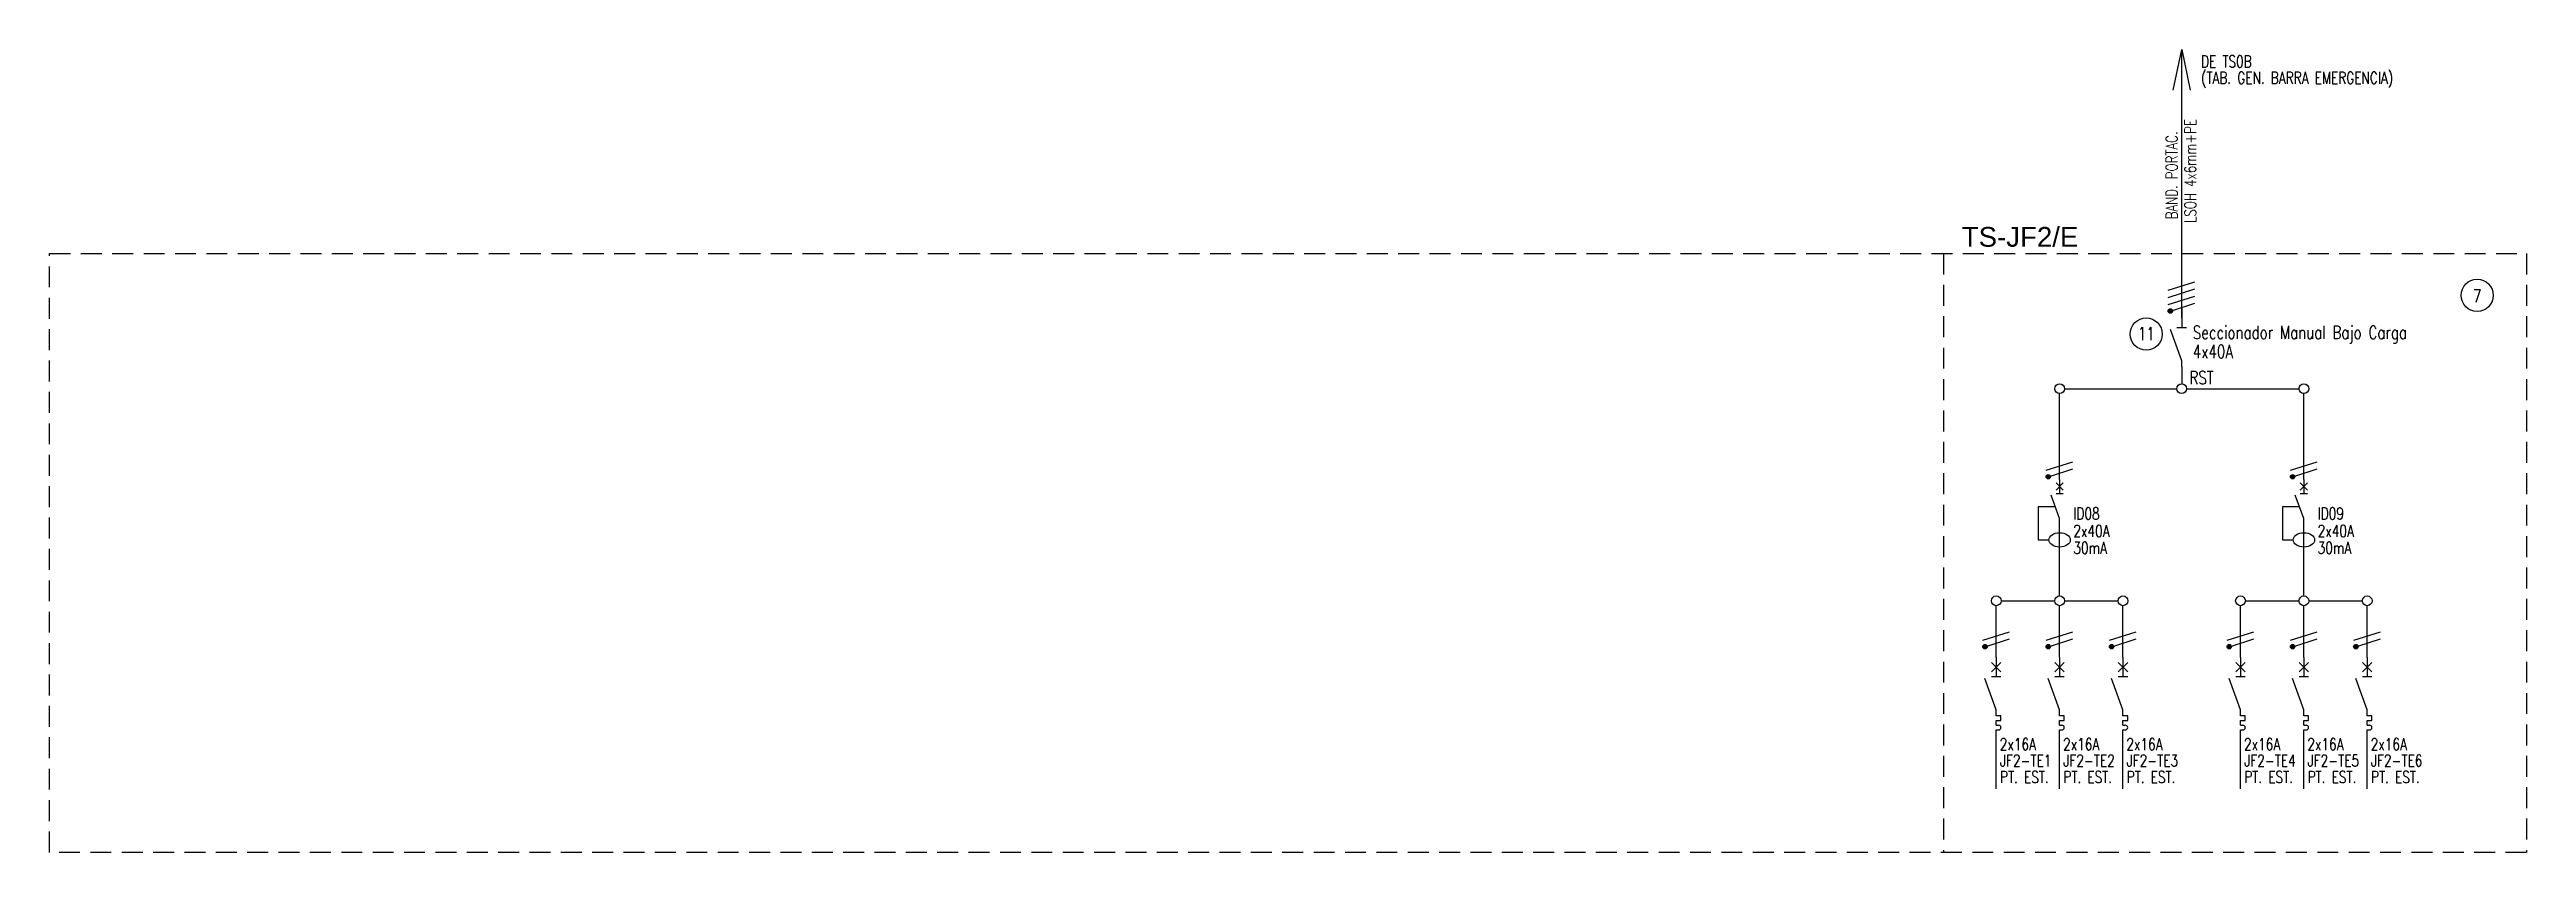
# Model space of a CAD drawing. Extents: x 3715.4 to 3753.1, y 1394.2 to 1406.4.
import ezdxf
from ezdxf.enums import TextEntityAlignment as Align

# ---------------------------------------------------------------- set-up
doc = ezdxf.new("R2010")
doc.units = 0
doc.linetypes.add('OCJ-ESQUEMAS UNIFILARES-CORREGIDOS IDO-REV.br$0$DASHED', pattern=[19.05, 12.7, -6.35])
for name, color, linetype in [('OCJ-ESQUEMAS UNIFILARES-CORREGIDOS IDO-REV.br$0$00-IE-CABLES', 10, 'Continuous'), ('OCJ-ESQUEMAS UNIFILARES-CORREGIDOS IDO-REV.br$0$01-ELE-APARATOS', 170, 'Continuous'), ('OCJ-ESQUEMAS UNIFILARES-CORREGIDOS IDO-REV.br$0$ELECTRIC', 4, 'Continuous'), ('OCJ-ESQUEMAS UNIFILARES-CORREGIDOS IDO-REV.br$0$TEXTO', 7, 'Continuous')]:
    doc.layers.add(name, color=color, linetype=linetype)
doc.styles.add('OCJ-ESQUEMAS UNIFILARES-CORREGIDOS IDO-REV.br$0$ARIAL', font='Arial.ttf', dxfattribs={"height": 0.2})
doc.styles.add('OCJ-ESQUEMAS UNIFILARES-CORREGIDOS IDO-REV.br$0$Electricidad', font='ROMANS.SHX', dxfattribs={"width": 0.75, "height": 0.175})

# ---------------------------------------------------------------- blocks, each defined once
blk = doc.blocks.new('OCJ-ESQUEMAS UNIFILARES-CORREGIDOS IDO-REV.br$0$Unif-Interruptor-Term')
for p, q in [((0, -1.013), (0.045, -1.013)), ((0, -1.103), (0.045, -1.103))]:
    blk.add_line(p, q)
for points in [[(-0.09, 0.177), (0.09, -0.003)], [(-0.09, -0.003), (0.09, 0.177)], [(0, 0.267), (0, -0.093)], [(0, -0.72), (-0.215, -0.128)], [(-0.09, -0.093), (0.09, -0.093)], [(0, -0.833), (0, -0.72)], [(0, -0.923), (0.09, -0.923), (0.09, -0.833), (0, -0.833)], [(0, -1.013), (0, -0.923)], [(0, -1.215), (0, -1.103)]]:
    blk.add_lwpolyline(points)
blk.add_arc((0.045, -1.058), 0.045, 270, 90)
blk = doc.blocks.new('OCJ-ESQUEMAS UNIFILARES-CORREGIDOS IDO-REV.br$0$Unif-Interruptor-Dif')
for points in [[(-0.068, 0.11), (0.068, -0.025)], [(-0.068, -0.025), (0.068, 0.11)], [(0, 0.177), (0, -0.093)], [(-0.081, -0.343), (-0.405, -0.343), (-0.405, -0.97), (-0.202, -0.97)], [(0, -0.565), (-0.162, -0.121)], [(-0.068, -0.093), (0.068, -0.093)], [(0, -1.308), (0, -0.565)]]:
    blk.add_lwpolyline(points)
blk.add_ellipse((0, -0.97), major_axis=(0.203, 0), ratio=0.670814)
blk = doc.blocks.new('OCJ-ESQUEMAS UNIFILARES-CORREGIDOS IDO-REV.br$0$A$C7AFF483F')
for points in [[(0, 0.88), (0, 0.592)], [(0, 0.09), (-0.172, 0.564)], [(-0.072, 0.592), (0.072, 0.592)], [(0, 0), (0, 0.09)]]:
    blk.add_lwpolyline(points)

msp = doc.modelspace()

# ---------------------------------------------------------------- hatches: boundary and pattern name
at = {"layer": 'OCJ-ESQUEMAS UNIFILARES-CORREGIDOS IDO-REV.br$0$00-IE-CABLES'}
for points in [[(3747.62, 1402.431, 1), (3747.674, 1402.471, 1)], [(3745.767, 1399.917, 1), (3745.822, 1399.957, 1)], [(3749.476, 1399.917, 1), (3749.531, 1399.957, 1)], [(3744.805, 1397.339, 1), (3744.86, 1397.379, 1)], [(3745.767, 1397.339, 1), (3745.822, 1397.379, 1)], [(3746.729, 1397.339, 1), (3746.784, 1397.379, 1)], [(3748.514, 1397.339, 1), (3748.569, 1397.379, 1)], [(3749.476, 1397.339, 1), (3749.531, 1397.379, 1)], [(3750.438, 1397.339, 1), (3750.493, 1397.379, 1)]]:
    msp.add_hatch(color=256, dxfattribs=at).paths.add_polyline_path(points)

# ---------------------------------------------------------------- linework, layer by layer
for p, q in [((3747.82, 1402.343), (3747.82, 1406.417)), ((3747.82, 1401.607), (3747.82, 1401.346)), ((3745.966, 1399.897), (3745.966, 1401.198)), ((3746.04, 1401.272), (3747.746, 1401.272)), ((3747.894, 1401.272), (3749.601, 1401.272)), ((3749.675, 1399.897), (3749.675, 1401.198)), ((3745.966, 1398.129), (3745.966, 1398.857)), ((3749.675, 1398.129), (3749.675, 1398.857)), ((3745.004, 1397.193), (3745.004, 1397.981)), ((3745.078, 1398.055), (3745.892, 1398.055)), ((3745.966, 1397.193), (3745.966, 1397.981)), ((3746.04, 1398.055), (3746.853, 1398.055)), ((3746.928, 1397.193), (3746.928, 1397.981)), ((3748.713, 1397.193), (3748.713, 1397.981)), ((3748.787, 1398.055), (3749.601, 1398.055)), ((3749.675, 1397.193), (3749.675, 1397.981)), ((3749.749, 1398.055), (3750.562, 1398.055)), ((3750.637, 1397.193), (3750.637, 1397.981)), ((3745.004, 1395.205), (3745.004, 1396.007)), ((3745.966, 1395.205), (3745.966, 1396.007)), ((3746.928, 1395.205), (3746.928, 1396.007)), ((3748.713, 1395.205), (3748.713, 1396.007)), ((3749.675, 1395.205), (3749.675, 1396.007)), ((3750.637, 1395.205), (3750.637, 1396.007))]:
    msp.add_line(p, q, dxfattribs=at)
for points in [[(3747.689, 1405.799), (3747.82, 1406.417), (3747.951, 1405.799)], [(3747.615, 1402.765), (3748.022, 1402.894)], [(3747.615, 1402.657), (3748.022, 1402.786)], [(3747.615, 1402.549), (3748.022, 1402.678)], [(3747.679, 1402.461), (3748.022, 1402.57)], [(3745.762, 1400.035), (3746.169, 1400.164)], [(3745.827, 1399.947), (3746.169, 1400.056)], [(3749.471, 1400.035), (3749.878, 1400.164)], [(3749.536, 1399.947), (3749.878, 1400.056)], [(3744.801, 1397.457), (3745.208, 1397.586)], [(3745.762, 1397.457), (3746.169, 1397.586)], [(3746.724, 1397.457), (3747.131, 1397.586)], [(3748.51, 1397.457), (3748.917, 1397.586)], [(3749.471, 1397.457), (3749.878, 1397.586)], [(3750.433, 1397.457), (3750.84, 1397.586)], [(3744.865, 1397.369), (3745.208, 1397.478)], [(3745.827, 1397.369), (3746.169, 1397.478)], [(3746.788, 1397.369), (3747.131, 1397.478)], [(3748.574, 1397.369), (3748.917, 1397.478)], [(3749.536, 1397.369), (3749.878, 1397.478)], [(3750.497, 1397.369), (3750.84, 1397.478)]]:
    msp.add_lwpolyline(points, dxfattribs=at)
for centre, radius in [((3747.647, 1402.451), 0.0338), ((3745.966, 1401.272), 0.0741), ((3747.82, 1401.272), 0.0741), ((3749.675, 1401.272), 0.0741), ((3745.794, 1399.937), 0.0338), ((3749.504, 1399.937), 0.0338), ((3745.004, 1398.055), 0.0741), ((3745.966, 1398.055), 0.0741), ((3746.928, 1398.055), 0.0741), ((3748.713, 1398.055), 0.0741), ((3749.675, 1398.055), 0.0741), ((3750.637, 1398.055), 0.0741), ((3744.833, 1397.359), 0.0338), ((3745.794, 1397.359), 0.0338), ((3746.756, 1397.359), 0.0338), ((3748.542, 1397.359), 0.0338), ((3749.504, 1397.359), 0.0338), ((3750.465, 1397.359), 0.0338)]:
    msp.add_circle(centre, radius, dxfattribs=at)
at = {"layer": 'OCJ-ESQUEMAS UNIFILARES-CORREGIDOS IDO-REV.br$0$ELECTRIC', "linetype": 'OCJ-ESQUEMAS UNIFILARES-CORREGIDOS IDO-REV.br$0$DASHED', "ltscale": 0.025}
msp.add_lwpolyline([(3715.446, 1403.323), (3753.055, 1403.323), (3753.055, 1394.238), (3715.446, 1394.238)], close=True, dxfattribs=at)
msp.add_lwpolyline([(3744.201, 1403.323), (3744.201, 1394.238)], dxfattribs=at)
at = {"layer": 'OCJ-ESQUEMAS UNIFILARES-CORREGIDOS IDO-REV.br$0$TEXTO'}
for centre in [(3752.307, 1402.689), (3747.282, 1402.102)]:
    msp.add_circle(centre, 0.244, dxfattribs=at)

# ---------------------------------------------------------------- block references
at = {"layer": 'OCJ-ESQUEMAS UNIFILARES-CORREGIDOS IDO-REV.br$0$01-ELE-APARATOS'}
msp.add_blockref('OCJ-ESQUEMAS UNIFILARES-CORREGIDOS IDO-REV.br$0$A$C7AFF483F', (3747.82, 1401.607), dxfattribs=at)
at = {"layer": 'OCJ-ESQUEMAS UNIFILARES-CORREGIDOS IDO-REV.br$0$01-ELE-APARATOS', "xscale": 0.7999999999999546, "yscale": 0.7999999999999546, "zscale": 0.7999999999999546}
for name, p in [('OCJ-ESQUEMAS UNIFILARES-CORREGIDOS IDO-REV.br$0$Unif-Interruptor-Dif', (3745.966, 1399.755)), ('OCJ-ESQUEMAS UNIFILARES-CORREGIDOS IDO-REV.br$0$Unif-Interruptor-Dif', (3749.675, 1399.755)), ('OCJ-ESQUEMAS UNIFILARES-CORREGIDOS IDO-REV.br$0$Unif-Interruptor-Term', (3745.004, 1396.979)), ('OCJ-ESQUEMAS UNIFILARES-CORREGIDOS IDO-REV.br$0$Unif-Interruptor-Term', (3745.966, 1396.979)), ('OCJ-ESQUEMAS UNIFILARES-CORREGIDOS IDO-REV.br$0$Unif-Interruptor-Term', (3746.928, 1396.979)), ('OCJ-ESQUEMAS UNIFILARES-CORREGIDOS IDO-REV.br$0$Unif-Interruptor-Term', (3748.713, 1396.979)), ('OCJ-ESQUEMAS UNIFILARES-CORREGIDOS IDO-REV.br$0$Unif-Interruptor-Term', (3749.675, 1396.979)), ('OCJ-ESQUEMAS UNIFILARES-CORREGIDOS IDO-REV.br$0$Unif-Interruptor-Term', (3750.637, 1396.979))]:
    msp.add_blockref(name, p, dxfattribs=at)

# ---------------------------------------------------------------- texts
at = {"layer": 'OCJ-ESQUEMAS UNIFILARES-CORREGIDOS IDO-REV.br$0$TEXTO', "style": 'OCJ-ESQUEMAS UNIFILARES-CORREGIDOS IDO-REV.br$0$Electricidad', "width": 0.75}
for s, height, p in [('DE TS0B', 0.18, (3748.114, 1406.147)), ('(TAB. GEN. BARRA EMERGENCIA)', 0.18, (3748.114, 1405.899)), ('7', 0.2, (3752.243, 1402.579)), ('11', 0.2, (3747.154, 1402.008)), ('Seccionador Manual Bajo Carga', 0.2, (3747.988, 1402.027)), ('4x40A', 0.2, (3747.988, 1401.736)), ('RST', 0.2, (3747.938, 1401.34)), ('ID08', 0.18, (3746.175, 1399.289)), ('ID09', 0.18, (3749.884, 1399.289)), ('2x40A', 0.18, (3746.175, 1399.024)), ('2x40A', 0.18, (3749.884, 1399.024)), ('30mA', 0.18, (3746.175, 1398.768)), ('30mA', 0.18, (3749.884, 1398.768)), ('JF2-TE1', 0.18, (3745.061, 1395.541)), ('2x16A', 0.18, (3745.057, 1395.789)), ('JF2-TE2', 0.18, (3746.023, 1395.541)), ('2x16A', 0.18, (3746.019, 1395.789)), ('JF2-TE3', 0.18, (3746.985, 1395.541)), ('2x16A', 0.18, (3746.98, 1395.789)), ('JF2-TE4', 0.18, (3748.77, 1395.541)), ('2x16A', 0.18, (3748.766, 1395.789)), ('JF2-TE5', 0.18, (3749.732, 1395.541)), ('2x16A', 0.18, (3749.728, 1395.789)), ('JF2-TE6', 0.18, (3750.694, 1395.541)), ('2x16A', 0.18, (3750.689, 1395.789)), ('PT. EST.', 0.18, (3745.061, 1395.292)), ('PT. EST.', 0.18, (3746.023, 1395.292)), ('PT. EST.', 0.18, (3746.985, 1395.292)), ('PT. EST.', 0.18, (3748.77, 1395.292)), ('PT. EST.', 0.18, (3749.732, 1395.292)), ('PT. EST.', 0.18, (3750.694, 1395.292))]:
    msp.add_text(s, height=height, dxfattribs=at).set_placement(p)
for s, p in [('BAND. PORTAC.', (3747.756, 1404.509)), ('LSOH 4x6mm+PE', (3748.039, 1404.575))]:
    msp.add_text(s, height=0.175, rotation=90, dxfattribs=at).set_placement(p, align=Align.CENTER)
at = {"layer": 'OCJ-ESQUEMAS UNIFILARES-CORREGIDOS IDO-REV.br$0$TEXTO', "style": 'OCJ-ESQUEMAS UNIFILARES-CORREGIDOS IDO-REV.br$0$ARIAL'}
msp.add_text('TS-JF2/E', height=0.3, dxfattribs=at).set_placement((3744.481, 1403.426))

doc.saveas('drawing.dxf')
